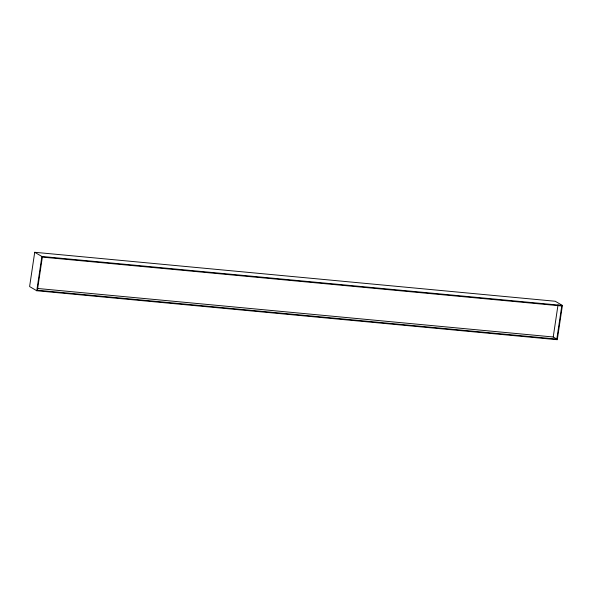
<?xml version="1.0" encoding="UTF-8"?>
<svg xmlns="http://www.w3.org/2000/svg" width="592" height="592" viewBox="0 0 592 592"><rect width="100%" height="100%" fill="white"/><g stroke="black" fill="none" stroke-linecap="round" stroke-linejoin="round"><path stroke-width="0.89" d="M34.721 252.281L29.6 286.558L36.763 290.746L557.279 339.719L562.4 305.442L555.237 301.254L34.721 252.281L41.877 256.469L562.4 305.442M36.763 290.746L41.877 256.469M556.813 339.09L37.4 290.221L42.343 257.106L561.756 305.975L556.813 339.09L553.231 336.989L558.041 304.769M37.503 288.467L553.231 336.989"/></g></svg>
